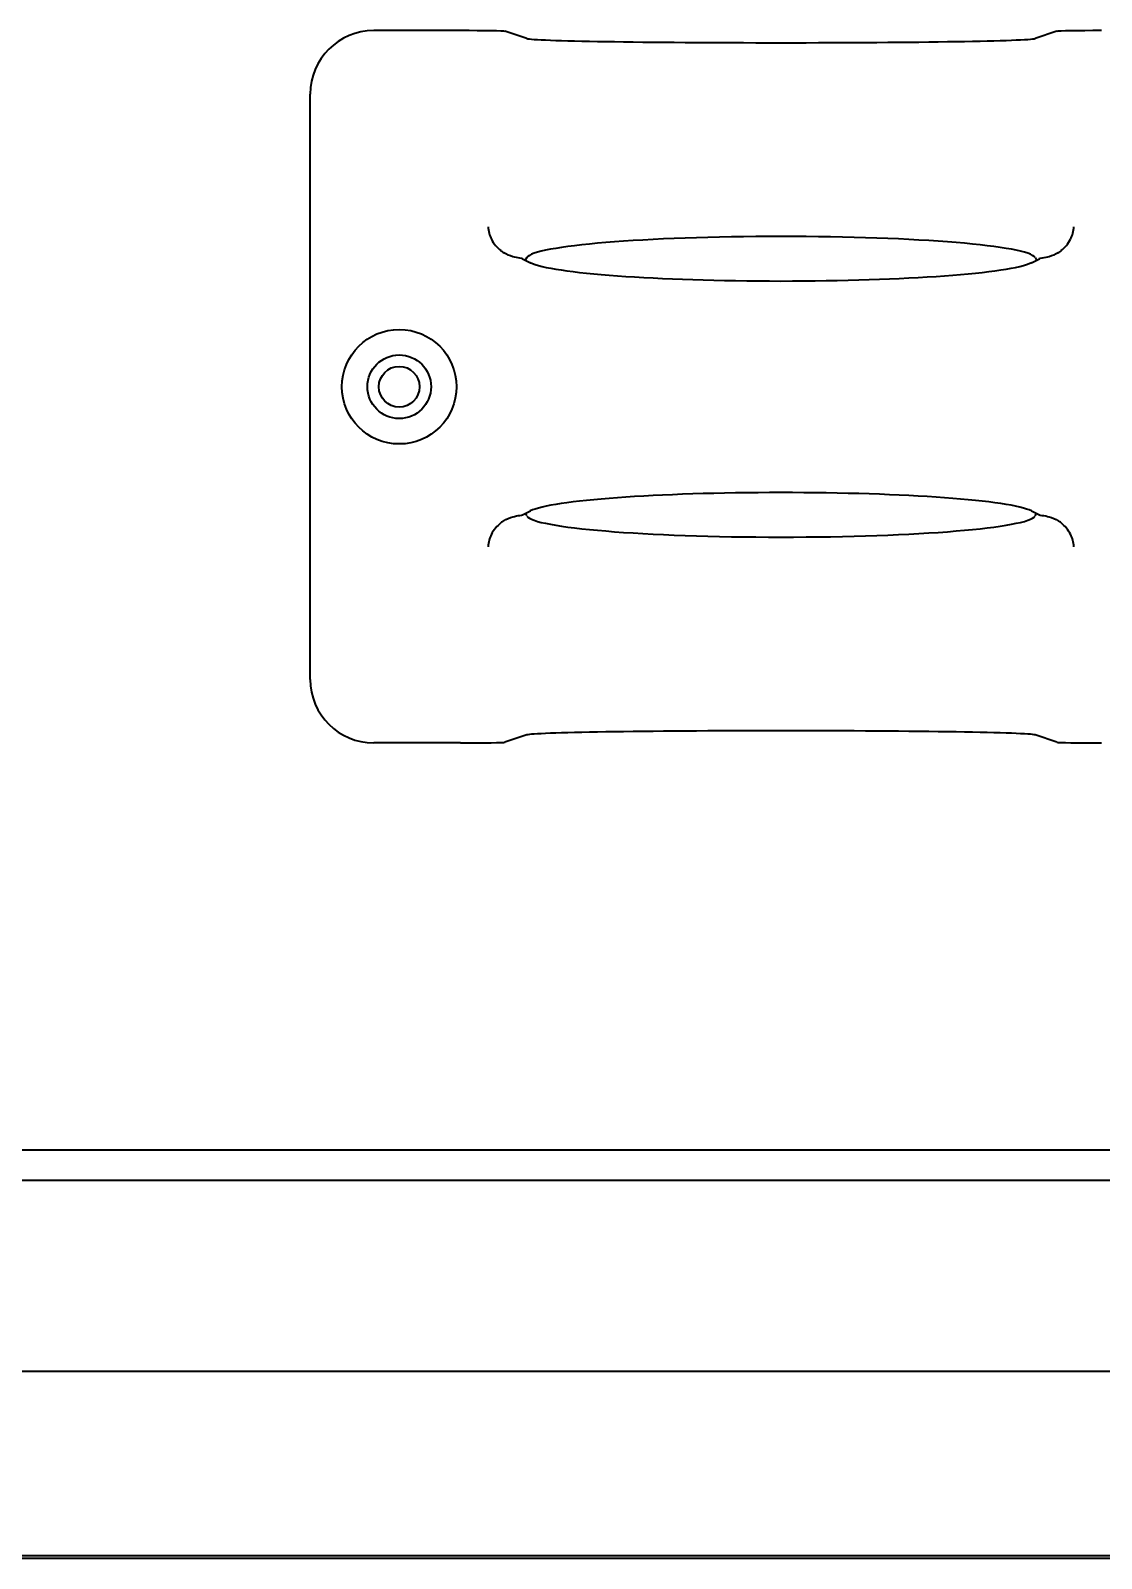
# Model space of a CAD drawing. Extents: x 6336 to 10269, y -393 to 3204.
# Drawn here: x 8744.1 to 8828.3, y 2398.8 to 2518.9 of the extents above; entities that cross this region are included whole.
import ezdxf

# ---------------------------------------------------------------- set-up
doc = ezdxf.new("R2010")
doc.units = 0
doc.header["$LTSCALE"] = 5
doc.layers.add('1', color=7, linetype='CONTINUOUS', true_color=0xffffff)

msp = doc.modelspace()

# ---------------------------------------------------------------- linework, layer by layer
at = {"layer": '1', "color": 7, "linetype": 'Continuous', "lineweight": 35}
for p, q in [((8777.89, 2518.93), (8771.08, 2518.93)), ((8783.1, 2518.3), (8781.38, 2518.87)), ((8824.76, 2518.87), (8823.05, 2518.3)), ((8766.07, 2467.92), (8766.07, 2513.93)), ((8782.77, 2500.99), (8783.38, 2500.68)), ((8783.1, 2501.08), (8782.98, 2500.88)), ((8822.77, 2500.68), (8823.38, 2500.99)), ((8823.05, 2501.08), (8823.16, 2500.88)), ((8782.77, 2480.87), (8783.38, 2481.17)), ((8783.1, 2480.77), (8782.98, 2480.97)), ((8822.77, 2481.17), (8823.38, 2480.87)), ((8823.05, 2480.77), (8823.16, 2480.97)), ((8783.1, 2463.56), (8781.38, 2462.98)), ((8824.76, 2462.98), (8823.05, 2463.56)), ((8777.89, 2462.93), (8771.08, 2462.93)), ((9176.07, 2430.93), (8700.37, 2430.93)), ((9142.77, 2428.53), (8700.37, 2428.53)), ((9142.77, 2413.53), (8702.42, 2413.53)), ((8850.54, 2399.04), (8702.42, 2399.04)), ((8850.55, 2398.83), (8702.42, 2398.83))]:
    msp.add_line(p, q, dxfattribs=at)
for radius in [4.5, 2.5, 1.6]:
    msp.add_circle((8773.07, 2490.93), radius, dxfattribs=at)
for centre, major_axis, ratio, start_param, end_param in [((8771.08, 2513.93), (4.75, -1.58), 0.998478, 1.89276, 3.462643), ((8777.89, 2518.86), (3.5, 0), 0.017455, 0.05236, 1.570796), ((8828.26, 2518.86), (3.5, 0), 0.017455, 1.570796, 3.089233), ((8803.07, 2518.32), (20, 0), 0.017455, -3.089233, -0.05236), ((8782.61, 2503.6), (1.29, 2.16), 0.99484, -3.269542, -3.152361), ((8803.07, 2500.99), (20, 0), 0.087489, 0.05236, 3.089233), ((8823.54, 2503.6), (-1.29, 2.16), 0.99484, -3.130824, -3.013643), ((8781.29, 2500.96), (1.5, 0), 0.087489, 0.174533, 0.565507), ((8803.07, 2500.99), (20, 0), 0.087489, -2.96706, -0.174533), ((8824.85, 2500.96), (1.5, 0), 0.087489, 2.576086, 2.96706), ((8803.07, 2480.86), (20, 0), 0.087489, 0.174533, 2.96706), ((8782.61, 2478.25), (-1.29, 2.16), 0.99484, 0.010769, 0.127949), ((8781.29, 2480.89), (1.5, 0), 0.087489, -0.565507, -0.174533), ((8803.07, 2480.86), (20, 0), 0.087489, -3.089233, -0.05236), ((8824.85, 2480.89), (1.5, 0), 0.087489, -2.96706, -2.576086), ((8823.54, 2478.25), (1.29, 2.16), 0.99484, -0.127949, -0.010769), ((8771.08, 2467.93), (4.75, 1.58), 0.998478, 2.820542, 4.390425), ((8803.07, 2463.54), (20, 0), 0.017455, 0.05236, 3.089233), ((8777.89, 2462.99), (3.5, 0), 0.017455, -1.570796, -0.05236), ((8828.26, 2462.99), (3.5, 0), 0.017455, -3.089233, -1.570796)]:
    msp.add_ellipse(centre, major_axis=major_axis, ratio=ratio, start_param=start_param, end_param=end_param, dxfattribs=at)
for points, knots in [([(8780.05, 2503.51), (8780.07, 2503.17), (8780.26, 2502.44), (8780.75, 2501.87), (8781.05, 2501.63)], [0, 0, 0, 0, 0.472403, 1, 1, 1, 1]), ([(8825.09, 2501.63), (8825.39, 2501.87), (8825.88, 2502.44), (8826.08, 2503.17), (8826.09, 2503.51)], [0, 0, 0, 0, 0.527598, 1, 1, 1, 1]), ([(8782.56, 2501.03), (8782.37, 2501.06), (8781.93, 2501.14), (8781.51, 2501.33), (8781.29, 2501.46)], [0, 0, 0, 0, 0.432061, 1, 1, 1, 1]), ([(8824.85, 2501.46), (8824.64, 2501.33), (8824.22, 2501.14), (8823.78, 2501.06), (8823.59, 2501.03)], [0, 0, 0, 0, 0.567938, 1, 1, 1, 1]), ([(8781.05, 2480.22), (8780.75, 2479.99), (8780.26, 2479.41), (8780.07, 2478.69), (8780.05, 2478.34)], [0, 0, 0, 0, 0.527598, 1, 1, 1, 1]), ([(8781.29, 2480.39), (8781.51, 2480.52), (8781.93, 2480.71), (8782.37, 2480.79), (8782.56, 2480.82)], [0, 0, 0, 0, 0.567939, 1, 1, 1, 1]), ([(8823.59, 2480.82), (8823.78, 2480.79), (8824.22, 2480.71), (8824.64, 2480.52), (8824.85, 2480.39)], [0, 0, 0, 0, 0.432061, 1, 1, 1, 1]), ([(8826.09, 2478.34), (8826.08, 2478.69), (8825.88, 2479.41), (8825.39, 2479.99), (8825.09, 2480.22)], [0, 0, 0, 0, 0.472403, 1, 1, 1, 1])]:
    msp.add_open_spline(points, degree=3, knots=knots, dxfattribs=at)

doc.saveas('drawing.dxf')
